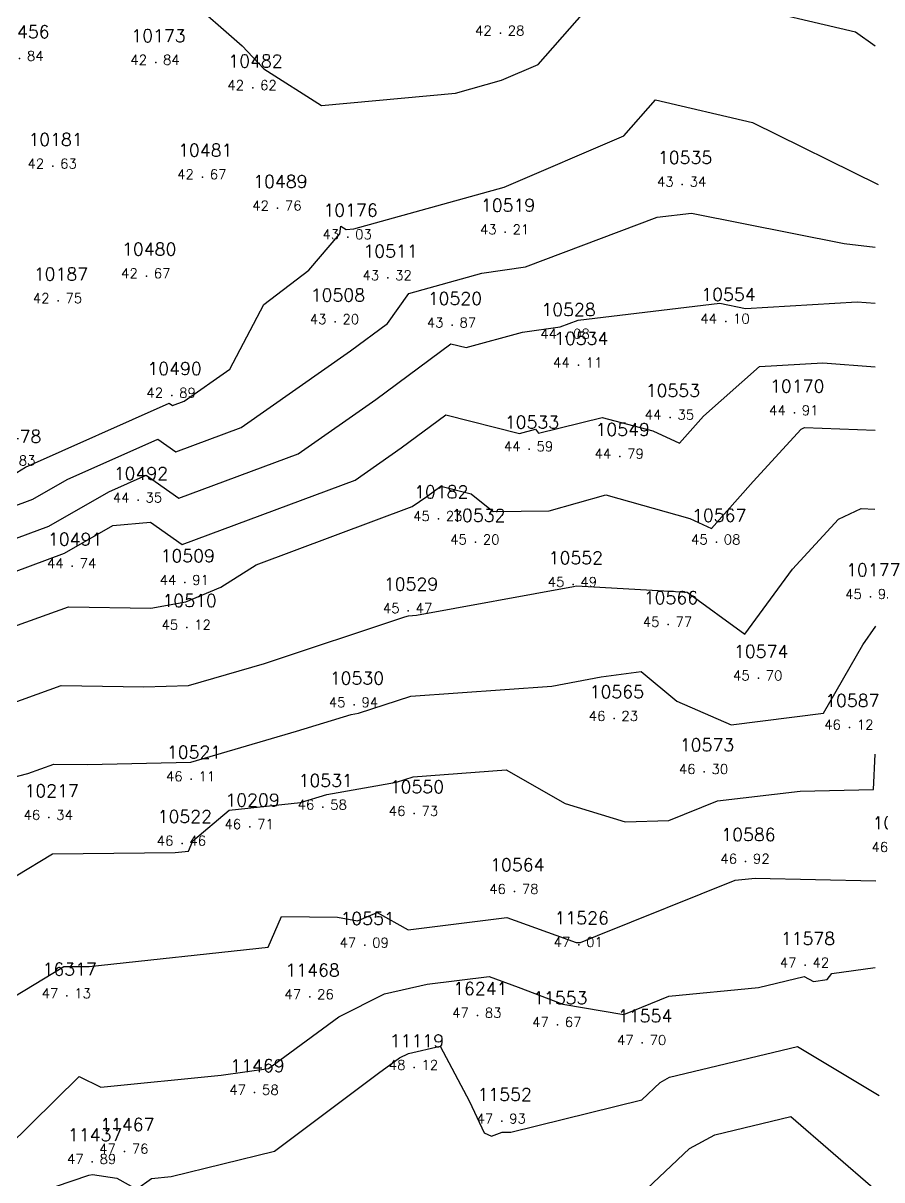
# Model space of a CAD drawing. Header units: millimetres. Extents: x 1412565 to 1412813, y 4931476 to 4931699.
# Drawn here: x 1412609.48 to 1412627.09, y 4931643.51 to 4931667.24 of the extents above; entities that cross this region are included whole.
import ezdxf
from ezdxf.enums import TextEntityAlignment as Align

# ---------------------------------------------------------------- set-up
doc = ezdxf.new("R2010")
doc.units = ezdxf.units.MM
for name, color, linetype in [('CIVIL', 50, 'Continuous'), ('CIVIL-DRAW', 80, 'Continuous'), ('CIVIL-NONAME', 130, 'Continuous'), ('CIVIL-TEXT', 240, 'Continuous'), ('CIVIL-Z', 50, 'Continuous'), ('Tcontours0', 7, 'Continuous'), ('Tcontours1', 7, 'Continuous'), ('Tcontours2', 7, 'Continuous')]:
    doc.layers.add(name, color=color, linetype=linetype)
doc.styles.add('CIVILCADMAIN', font='TXT.SHX')
doc.styles.get("Standard").update_dxf_attribs({"font": 'arial.ttf'})

# ---------------------------------------------------------------- blocks, each defined once
blk = doc.blocks.new('CIVIL-ZZ')
at = {"layer": 'CIVIL-DRAW'}
blk.add_point((0, 0), dxfattribs=at)
at = {"layer": 'CIVIL-NONAME'}
blk.add_attdef('NAME', text='', height=1.8, dxfattribs=at).set_placement((0, 2.1), align=Align.CENTER)
at = {"layer": 'CIVIL-TEXT', "flags": 8}
blk.add_attdef('TEXT', text='', height=2, dxfattribs=at).set_placement((0.2, -3.3), align=Align.CENTER)
at = {"layer": 'CIVIL-Z'}
blk.add_attdef('Z1', text='', height=1.6, dxfattribs=at).set_placement((-0.75, -0.225), align=Align.RIGHT)
blk.add_attdef('Z2', (0.75, -0.225), '', height=1.6, dxfattribs=at)

msp = doc.modelspace()

# ---------------------------------------------------------------- linework, layer by layer
at = {"layer": 'Tcontours0', "elevation": 45}
msp.add_lwpolyline([(1412608.314, 4931654.511), (1412610.412, 4931655.262), (1412612.098, 4931655.238), (1412612.817, 4931655.366), (1412613.536, 4931655.667), (1412614.263, 4931656.128), (1412617.462, 4931657.319), (1412617.76, 4931657.528), (1412618.047, 4931657.741), (1412618.668, 4931657.584), (1412619.121, 4931657.216), (1412620.27, 4931657.234), (1412621.432, 4931657.561), (1412623.154, 4931657.076), (1412623.596, 4931656.871), (1412624.453, 4931657.837), (1412625.438, 4931658.907), (1412625.509, 4931658.941), (1412626.953, 4931658.884)], dxfattribs=at)
at = {"layer": 'Tcontours1'}
for points, elevation in [([(1412609.351, 4931658.022), (1412609.531, 4931658.125), (1412612.478, 4931659.438), (1412612.545, 4931659.391), (1412612.787, 4931659.481), (1412613.719, 4931660.136), (1412614.42, 4931661.465), (1412615.344, 4931662.169), (1412615.98, 4931662.916), (1412615.997, 4931663.074), (1412616.11, 4931663.003), (1412616.265, 4931663.017), (1412619.347, 4931663.871), (1412621.804, 4931664.924), (1412622.452, 4931665.664), (1412624.439, 4931665.197), (1412627.016, 4931663.927)], 43), ([(1412608.494, 4931656.355), (1412610.006, 4931656.917), (1412611.241, 4931657.625), (1412612.005, 4931657.965), (1412612.678, 4931657.49), (1412615.125, 4931658.4), (1412616.715, 4931659.518), (1412618.253, 4931660.661), (1412618.565, 4931660.581), (1412619.722, 4931660.898), (1412620.496, 4931661.007), (1412620.868, 4931661.147), (1412623.773, 4931661.49), (1412624.295, 4931661.386), (1412626.588, 4931661.52), (1412626.953, 4931661.493)], 44), ([(1412608.962, 4931651.686), (1412609.58, 4931651.846), (1412610.112, 4931652.037), (1412610.799, 4931652.027), (1412612.92, 4931652.076), (1412615.091, 4931652.714), (1412616.21, 4931653.053), (1412616.363, 4931653.081), (1412617.43, 4931653.43), (1412620.323, 4931653.639), (1412621.339, 4931653.825), (1412622.155, 4931653.935), (1412622.885, 4931653.33), (1412624.005, 4931652.84), (1412625.896, 4931653.079), (1412626.702, 4931654.483), (1412626.968, 4931654.867)], 46), ([(1412594.959, 4931643.438), (1412596.987, 4931643.822), (1412600.002, 4931644.626), (1412600.949, 4931644.996), (1412601.737, 4931645.986), (1412603.128, 4931646.533), (1412607.239, 4931646.22), (1412607.579, 4931646.147), (1412608.257, 4931646.637), (1412610.319, 4931647.882), (1412610.838, 4931647.887), (1412614.509, 4931648.284), (1412614.779, 4931648.91), (1412615.931, 4931648.896), (1412616.338, 4931648.819), (1412616.742, 4931648.995), (1412617.381, 4931648.639), (1412619.401, 4931648.888), (1412620.823, 4931648.377), (1412620.916, 4931648.38), (1412621.26, 4931648.52), (1412624.083, 4931649.658), (1412624.495, 4931649.699), (1412626.968, 4931649.643)], 47), ([(1412609.483, 4931643.148), (1412610.83, 4931643.607), (1412610.905, 4931643.618), (1412611.403, 4931643.544), (1412611.808, 4931643.317), (1412612.115, 4931643.533), (1412612.52, 4931643.577), (1412614.639, 4931644.093), (1412616.773, 4931645.697), (1412617.201, 4931646.012), (1412617.382, 4931646.102), (1412618.038, 4931646.253), (1412618.637, 4931645.115), (1412618.938, 4931644.471), (1412619.084, 4931644.406), (1412619.307, 4931644.485), (1412619.482, 4931644.483), (1412622.169, 4931645.152), (1412622.544, 4931645.506), (1412622.739, 4931645.612), (1412625.363, 4931646.244), (1412627.041, 4931645.24)], 48)]:
    msp.add_lwpolyline(points, dxfattribs=dict(at, elevation=elevation))
at = {"layer": 'Tcontours2'}
for points, elevation in [([(1412612.833, 4931667.774), (1412613.972, 4931666.772), (1412614.416, 4931666.302), (1412615.604, 4931665.551), (1412618.352, 4931665.804), (1412619.294, 4931666.065), (1412620.044, 4931666.387), (1412621.647, 4931668.213), (1412626.554, 4931667.061), (1412626.953, 4931666.772)], 42.5), ([(1412608.813, 4931657.148), (1412609.678, 4931657.47), (1412610.386, 4931657.875), (1412612.242, 4931658.702), (1412612.612, 4931658.44), (1412613.956, 4931658.94), (1412616.193, 4931660.513), (1412616.955, 4931661.079), (1412617.392, 4931661.693), (1412618.891, 4931662.111), (1412619.783, 4931662.237), (1412622.483, 4931663.255), (1412623.187, 4931663.338), (1412626.321, 4931662.716), (1412626.953, 4931662.639)], 43.5), ([(1412608.176, 4931655.562), (1412610.333, 4931656.365), (1412611.321, 4931656.931), (1412612.097, 4931656.997), (1412612.745, 4931656.539), (1412616.294, 4931657.859), (1412617.238, 4931658.523), (1412618.15, 4931659.201), (1412619.663, 4931658.817), (1412619.992, 4931658.908), (1412620.049, 4931658.823), (1412621.357, 4931659.148), (1412622.399, 4931658.877), (1412622.945, 4931658.624), (1412623.433, 4931659.174), (1412624.586, 4931660.192), (1412625.88, 4931660.267), (1412626.953, 4931660.189)], 44.5), ([(1412608.947, 4931653.178), (1412610.262, 4931653.649), (1412611.959, 4931653.625), (1412612.875, 4931653.646), (1412614.43, 4931654.103), (1412617.309, 4931655.057), (1412617.383, 4931655.081), (1412617.547, 4931655.093), (1412620.771, 4931655.683), (1412620.83, 4931655.691), (1412623.097, 4931655.561), (1412624.283, 4931654.7), (1412625.261, 4931656.037), (1412626.202, 4931657.059), (1412626.671, 4931657.279), (1412626.951, 4931657.269)], 45.5), ([(1412609.336, 4931649.747), (1412610.085, 4931650.199), (1412612.599, 4931650.223), (1412612.871, 4931650.252), (1412612.962, 4931650.464), (1412613.71, 4931651.093), (1412615.17, 4931651.249), (1412615.71, 4931651.413), (1412617.142, 4931651.669), (1412617.478, 4931651.779), (1412619.386, 4931651.917), (1412620.599, 4931651.227), (1412621.829, 4931650.855), (1412622.726, 4931650.88), (1412623.724, 4931651.286), (1412625.418, 4931651.484), (1412626.921, 4931651.518), (1412626.953, 4931652.241)], 46.5), ([(1412609.153, 4931644.169), (1412610.633, 4931645.625), (1412611.073, 4931645.407), (1412613.546, 4931645.652), (1412614.513, 4931645.79), (1412615.957, 4931646.855), (1412616.892, 4931647.321), (1412617.77, 4931647.522), (1412619.039, 4931647.678), (1412619.637, 4931647.464), (1412620.553, 4931647.112), (1412621.803, 4931646.903), (1412622.724, 4931647.274), (1412624.566, 4931647.456), (1412625.498, 4931647.68), (1412625.693, 4931647.578), (1412625.975, 4931647.616), (1412626.064, 4931647.743), (1412626.959, 4931647.865)], 47.5), ([(1412622.15, 4931643.205), (1412623.151, 4931644.149), (1412623.67, 4931644.432), (1412625.228, 4931644.807), (1412626.96, 4931643.306)], 48.5)]:
    msp.add_lwpolyline(points, dxfattribs=dict(at, elevation=elevation))

# ---------------------------------------------------------------- block references
at = {"layer": 'CIVIL'}
ref = msp.add_blockref('CIVIL-ZZ', (1412619.27, 4931667.03, 42.28), dxfattribs=dict(at, xscale=0.2, yscale=0.2))
ref.add_attrib('Z2', '28', (1412619.42, 4931666.985), dxfattribs={"layer": 'CIVIL-Z', "height": 0.2, "style": 'CIVILCADMAIN'})
ref.add_attrib('Z1', '42', (1412618.75, 4931666.985), dxfattribs={"layer": 'CIVIL-Z', "height": 0.2, "style": 'CIVILCADMAIN'})
ref.add_attrib('NAME', '10507', (1412618.77, 4931667.45), dxfattribs={"layer": 'CIVIL-NONAME', "height": 0.26, "style": 'CIVILCADMAIN'})
ref = msp.add_blockref('CIVIL-ZZ', (1412609.41, 4931666.51, 42.84), dxfattribs=dict(at, xscale=0.2, yscale=0.2))
ref.add_attrib('Z2', '84', (1412609.56, 4931666.465), dxfattribs={"layer": 'CIVIL-Z', "height": 0.2, "style": 'CIVILCADMAIN'})
ref.add_attrib('Z1', '42', (1412608.89, 4931666.465), dxfattribs={"layer": 'CIVIL-Z', "height": 0.2, "style": 'CIVILCADMAIN'})
ref.add_attrib('NAME', '10456', (1412608.91, 4931666.93), dxfattribs={"layer": 'CIVIL-NONAME', "height": 0.26, "style": 'CIVILCADMAIN'})
ref = msp.add_blockref('CIVIL-ZZ', (1412612.2, 4931666.43, 42.84), dxfattribs=dict(at, xscale=0.2, yscale=0.2))
ref.add_attrib('Z2', '84', (1412612.35, 4931666.385), dxfattribs={"layer": 'CIVIL-Z', "height": 0.2, "style": 'CIVILCADMAIN'})
ref.add_attrib('Z1', '42', (1412611.68, 4931666.385), dxfattribs={"layer": 'CIVIL-Z', "height": 0.2, "style": 'CIVILCADMAIN'})
ref.add_attrib('NAME', '10173', (1412611.7, 4931666.85), dxfattribs={"layer": 'CIVIL-NONAME', "height": 0.26, "style": 'CIVILCADMAIN'})
ref = msp.add_blockref('CIVIL-ZZ', (1412614.19, 4931665.91, 42.62), dxfattribs=dict(at, xscale=0.2, yscale=0.2))
ref.add_attrib('Z2', '62', (1412614.34, 4931665.865), dxfattribs={"layer": 'CIVIL-Z', "height": 0.2, "style": 'CIVILCADMAIN'})
ref.add_attrib('Z1', '42', (1412613.67, 4931665.865), dxfattribs={"layer": 'CIVIL-Z', "height": 0.2, "style": 'CIVILCADMAIN'})
ref.add_attrib('NAME', '10482', (1412613.69, 4931666.33), dxfattribs={"layer": 'CIVIL-NONAME', "height": 0.26, "style": 'CIVILCADMAIN'})
ref = msp.add_blockref('CIVIL-ZZ', (1412610.09, 4931664.3, 42.63), dxfattribs=dict(at, xscale=0.2, yscale=0.2))
ref.add_attrib('Z2', '63', (1412610.24, 4931664.255), dxfattribs={"layer": 'CIVIL-Z', "height": 0.2, "style": 'CIVILCADMAIN'})
ref.add_attrib('Z1', '42', (1412609.57, 4931664.255), dxfattribs={"layer": 'CIVIL-Z', "height": 0.2, "style": 'CIVILCADMAIN'})
ref.add_attrib('NAME', '10181', (1412609.59, 4931664.72), dxfattribs={"layer": 'CIVIL-NONAME', "height": 0.26, "style": 'CIVILCADMAIN'})
ref = msp.add_blockref('CIVIL-ZZ', (1412613.16, 4931664.08, 42.67), dxfattribs=dict(at, xscale=0.2, yscale=0.2))
ref.add_attrib('Z2', '67', (1412613.31, 4931664.035), dxfattribs={"layer": 'CIVIL-Z', "height": 0.2, "style": 'CIVILCADMAIN'})
ref.add_attrib('Z1', '42', (1412612.64, 4931664.035), dxfattribs={"layer": 'CIVIL-Z', "height": 0.2, "style": 'CIVILCADMAIN'})
ref.add_attrib('NAME', '10481', (1412612.66, 4931664.5), dxfattribs={"layer": 'CIVIL-NONAME', "height": 0.26, "style": 'CIVILCADMAIN'})
ref = msp.add_blockref('CIVIL-ZZ', (1412623, 4931663.93, 43.34), dxfattribs=dict(at, xscale=0.2, yscale=0.2))
ref.add_attrib('Z2', '34', (1412623.15, 4931663.885), dxfattribs={"layer": 'CIVIL-Z', "height": 0.2, "style": 'CIVILCADMAIN'})
ref.add_attrib('Z1', '43', (1412622.48, 4931663.885), dxfattribs={"layer": 'CIVIL-Z', "height": 0.2, "style": 'CIVILCADMAIN'})
ref.add_attrib('NAME', '10535', (1412622.5, 4931664.35), dxfattribs={"layer": 'CIVIL-NONAME', "height": 0.26, "style": 'CIVILCADMAIN'})
ref = msp.add_blockref('CIVIL-ZZ', (1412614.7, 4931663.44, 42.76), dxfattribs=dict(at, xscale=0.2, yscale=0.2))
ref.add_attrib('Z2', '76', (1412614.85, 4931663.395), dxfattribs={"layer": 'CIVIL-Z', "height": 0.2, "style": 'CIVILCADMAIN'})
ref.add_attrib('Z1', '42', (1412614.18, 4931663.395), dxfattribs={"layer": 'CIVIL-Z', "height": 0.2, "style": 'CIVILCADMAIN'})
ref.add_attrib('NAME', '10489', (1412614.2, 4931663.86), dxfattribs={"layer": 'CIVIL-NONAME', "height": 0.26, "style": 'CIVILCADMAIN'})
ref = msp.add_blockref('CIVIL-ZZ', (1412616.14, 4931662.85, 43.03), dxfattribs=dict(at, xscale=0.2, yscale=0.2))
ref.add_attrib('Z2', '03', (1412616.29, 4931662.805), dxfattribs={"layer": 'CIVIL-Z', "height": 0.2, "style": 'CIVILCADMAIN'})
ref.add_attrib('Z1', '43', (1412615.62, 4931662.805), dxfattribs={"layer": 'CIVIL-Z', "height": 0.2, "style": 'CIVILCADMAIN'})
ref.add_attrib('NAME', '10176', (1412615.64, 4931663.27), dxfattribs={"layer": 'CIVIL-NONAME', "height": 0.26, "style": 'CIVILCADMAIN'})
ref = msp.add_blockref('CIVIL-ZZ', (1412619.37, 4931662.95, 43.21), dxfattribs=dict(at, xscale=0.2, yscale=0.2))
ref.add_attrib('Z2', '21', (1412619.52, 4931662.905), dxfattribs={"layer": 'CIVIL-Z', "height": 0.2, "style": 'CIVILCADMAIN'})
ref.add_attrib('Z1', '43', (1412618.85, 4931662.905), dxfattribs={"layer": 'CIVIL-Z', "height": 0.2, "style": 'CIVILCADMAIN'})
ref.add_attrib('NAME', '10519', (1412618.87, 4931663.37), dxfattribs={"layer": 'CIVIL-NONAME', "height": 0.26, "style": 'CIVILCADMAIN'})
ref = msp.add_blockref('CIVIL-ZZ', (1412612.01, 4931662.05, 42.67), dxfattribs=dict(at, xscale=0.2, yscale=0.2))
ref.add_attrib('Z2', '67', (1412612.16, 4931662.005), dxfattribs={"layer": 'CIVIL-Z', "height": 0.2, "style": 'CIVILCADMAIN'})
ref.add_attrib('Z1', '42', (1412611.49, 4931662.005), dxfattribs={"layer": 'CIVIL-Z', "height": 0.2, "style": 'CIVILCADMAIN'})
ref.add_attrib('NAME', '10480', (1412611.51, 4931662.47), dxfattribs={"layer": 'CIVIL-NONAME', "height": 0.26, "style": 'CIVILCADMAIN'})
ref = msp.add_blockref('CIVIL-ZZ', (1412616.96, 4931662.01, 43.32), dxfattribs=dict(at, xscale=0.2, yscale=0.2))
ref.add_attrib('Z2', '32', (1412617.11, 4931661.965), dxfattribs={"layer": 'CIVIL-Z', "height": 0.2, "style": 'CIVILCADMAIN'})
ref.add_attrib('Z1', '43', (1412616.44, 4931661.965), dxfattribs={"layer": 'CIVIL-Z', "height": 0.2, "style": 'CIVILCADMAIN'})
ref.add_attrib('NAME', '10511', (1412616.46, 4931662.43), dxfattribs={"layer": 'CIVIL-NONAME', "height": 0.26, "style": 'CIVILCADMAIN'})
ref = msp.add_blockref('CIVIL-ZZ', (1412610.2, 4931661.54, 42.75), dxfattribs=dict(at, xscale=0.2, yscale=0.2))
ref.add_attrib('Z2', '75', (1412610.35, 4931661.495), dxfattribs={"layer": 'CIVIL-Z', "height": 0.2, "style": 'CIVILCADMAIN'})
ref.add_attrib('Z1', '42', (1412609.68, 4931661.495), dxfattribs={"layer": 'CIVIL-Z', "height": 0.2, "style": 'CIVILCADMAIN'})
ref.add_attrib('NAME', '10187', (1412609.7, 4931661.96), dxfattribs={"layer": 'CIVIL-NONAME', "height": 0.26, "style": 'CIVILCADMAIN'})
ref = msp.add_blockref('CIVIL-ZZ', (1412615.88, 4931661.11, 43.2), dxfattribs=dict(at, xscale=0.2, yscale=0.2))
ref.add_attrib('Z2', '20', (1412616.03, 4931661.065), dxfattribs={"layer": 'CIVIL-Z', "height": 0.2, "style": 'CIVILCADMAIN'})
ref.add_attrib('Z1', '43', (1412615.36, 4931661.065), dxfattribs={"layer": 'CIVIL-Z', "height": 0.2, "style": 'CIVILCADMAIN'})
ref.add_attrib('NAME', '10508', (1412615.38, 4931661.53), dxfattribs={"layer": 'CIVIL-NONAME', "height": 0.26, "style": 'CIVILCADMAIN'})
ref = msp.add_blockref('CIVIL-ZZ', (1412618.28, 4931661.04, 43.87), dxfattribs=dict(at, xscale=0.2, yscale=0.2))
ref.add_attrib('Z2', '87', (1412618.43, 4931660.995), dxfattribs={"layer": 'CIVIL-Z', "height": 0.2, "style": 'CIVILCADMAIN'})
ref.add_attrib('Z1', '43', (1412617.76, 4931660.995), dxfattribs={"layer": 'CIVIL-Z', "height": 0.2, "style": 'CIVILCADMAIN'})
ref.add_attrib('NAME', '10520', (1412617.78, 4931661.46), dxfattribs={"layer": 'CIVIL-NONAME', "height": 0.26, "style": 'CIVILCADMAIN'})
ref = msp.add_blockref('CIVIL-ZZ', (1412623.89, 4931661.12, 44.1), dxfattribs=dict(at, xscale=0.2, yscale=0.2))
ref.add_attrib('Z2', '10', (1412624.04, 4931661.075), dxfattribs={"layer": 'CIVIL-Z', "height": 0.2, "style": 'CIVILCADMAIN'})
ref.add_attrib('Z1', '44', (1412623.37, 4931661.075), dxfattribs={"layer": 'CIVIL-Z', "height": 0.2, "style": 'CIVILCADMAIN'})
ref.add_attrib('NAME', '10554', (1412623.39, 4931661.54), dxfattribs={"layer": 'CIVIL-NONAME', "height": 0.26, "style": 'CIVILCADMAIN'})
ref = msp.add_blockref('CIVIL-ZZ', (1412620.61, 4931660.81, 44.08), dxfattribs=dict(at, xscale=0.2, yscale=0.2))
ref.add_attrib('Z2', '08', (1412620.76, 4931660.765), dxfattribs={"layer": 'CIVIL-Z', "height": 0.2, "style": 'CIVILCADMAIN'})
ref.add_attrib('Z1', '44', (1412620.09, 4931660.765), dxfattribs={"layer": 'CIVIL-Z', "height": 0.2, "style": 'CIVILCADMAIN'})
ref.add_attrib('NAME', '10528', (1412620.11, 4931661.23), dxfattribs={"layer": 'CIVIL-NONAME', "height": 0.26, "style": 'CIVILCADMAIN'})
ref = msp.add_blockref('CIVIL-ZZ', (1412620.87, 4931660.22, 44.11), dxfattribs=dict(at, xscale=0.2, yscale=0.2))
ref.add_attrib('Z2', '11', (1412621.02, 4931660.175), dxfattribs={"layer": 'CIVIL-Z', "height": 0.2, "style": 'CIVILCADMAIN'})
ref.add_attrib('Z1', '44', (1412620.35, 4931660.175), dxfattribs={"layer": 'CIVIL-Z', "height": 0.2, "style": 'CIVILCADMAIN'})
ref.add_attrib('NAME', '10534', (1412620.37, 4931660.64), dxfattribs={"layer": 'CIVIL-NONAME', "height": 0.26, "style": 'CIVILCADMAIN'})
ref = msp.add_blockref('CIVIL-ZZ', (1412612.53, 4931659.6, 42.89), dxfattribs=dict(at, xscale=0.2, yscale=0.2))
ref.add_attrib('Z2', '89', (1412612.68, 4931659.555), dxfattribs={"layer": 'CIVIL-Z', "height": 0.2, "style": 'CIVILCADMAIN'})
ref.add_attrib('Z1', '42', (1412612.01, 4931659.555), dxfattribs={"layer": 'CIVIL-Z', "height": 0.2, "style": 'CIVILCADMAIN'})
ref.add_attrib('NAME', '10490', (1412612.03, 4931660.02), dxfattribs={"layer": 'CIVIL-NONAME', "height": 0.26, "style": 'CIVILCADMAIN'})
ref = msp.add_blockref('CIVIL-ZZ', (1412622.75, 4931659.15, 44.35), dxfattribs=dict(at, xscale=0.2, yscale=0.2))
ref.add_attrib('Z2', '35', (1412622.9, 4931659.105), dxfattribs={"layer": 'CIVIL-Z', "height": 0.2, "style": 'CIVILCADMAIN'})
ref.add_attrib('Z1', '44', (1412622.23, 4931659.105), dxfattribs={"layer": 'CIVIL-Z', "height": 0.2, "style": 'CIVILCADMAIN'})
ref.add_attrib('NAME', '10553', (1412622.25, 4931659.57), dxfattribs={"layer": 'CIVIL-NONAME', "height": 0.26, "style": 'CIVILCADMAIN'})
ref = msp.add_blockref('CIVIL-ZZ', (1412625.3, 4931659.24, 44.91), dxfattribs=dict(at, xscale=0.2, yscale=0.2))
ref.add_attrib('Z2', '91', (1412625.45, 4931659.195), dxfattribs={"layer": 'CIVIL-Z', "height": 0.2, "style": 'CIVILCADMAIN'})
ref.add_attrib('Z1', '44', (1412624.78, 4931659.195), dxfattribs={"layer": 'CIVIL-Z', "height": 0.2, "style": 'CIVILCADMAIN'})
ref.add_attrib('NAME', '10170', (1412624.8, 4931659.66), dxfattribs={"layer": 'CIVIL-NONAME', "height": 0.26, "style": 'CIVILCADMAIN'})
ref = msp.add_blockref('CIVIL-ZZ', (1412619.86, 4931658.5, 44.59), dxfattribs=dict(at, xscale=0.2, yscale=0.2))
ref.add_attrib('Z2', '59', (1412620.01, 4931658.455), dxfattribs={"layer": 'CIVIL-Z', "height": 0.2, "style": 'CIVILCADMAIN'})
ref.add_attrib('Z1', '44', (1412619.34, 4931658.455), dxfattribs={"layer": 'CIVIL-Z', "height": 0.2, "style": 'CIVILCADMAIN'})
ref.add_attrib('NAME', '10533', (1412619.36, 4931658.92), dxfattribs={"layer": 'CIVIL-NONAME', "height": 0.26, "style": 'CIVILCADMAIN'})
ref = msp.add_blockref('CIVIL-ZZ', (1412621.72, 4931658.35, 44.79), dxfattribs=dict(at, xscale=0.2, yscale=0.2))
ref.add_attrib('Z2', '79', (1412621.87, 4931658.305), dxfattribs={"layer": 'CIVIL-Z', "height": 0.2, "style": 'CIVILCADMAIN'})
ref.add_attrib('Z1', '44', (1412621.2, 4931658.305), dxfattribs={"layer": 'CIVIL-Z', "height": 0.2, "style": 'CIVILCADMAIN'})
ref.add_attrib('NAME', '10549', (1412621.22, 4931658.77), dxfattribs={"layer": 'CIVIL-NONAME', "height": 0.26, "style": 'CIVILCADMAIN'})
ref = msp.add_blockref('CIVIL-ZZ', (1412609.24, 4931658.21, 42.83), dxfattribs=dict(at, xscale=0.2, yscale=0.2))
ref.add_attrib('Z2', '83', (1412609.39, 4931658.165), dxfattribs={"layer": 'CIVIL-Z', "height": 0.2, "style": 'CIVILCADMAIN'})
ref.add_attrib('Z1', '42', (1412608.72, 4931658.165), dxfattribs={"layer": 'CIVIL-Z', "height": 0.2, "style": 'CIVILCADMAIN'})
ref.add_attrib('NAME', '10478', (1412608.74, 4931658.63), dxfattribs={"layer": 'CIVIL-NONAME', "height": 0.26, "style": 'CIVILCADMAIN'})
ref = msp.add_blockref('CIVIL-ZZ', (1412611.84, 4931657.45, 44.35), dxfattribs=dict(at, xscale=0.2, yscale=0.2))
ref.add_attrib('Z2', '35', (1412611.99, 4931657.405), dxfattribs={"layer": 'CIVIL-Z', "height": 0.2, "style": 'CIVILCADMAIN'})
ref.add_attrib('Z1', '44', (1412611.32, 4931657.405), dxfattribs={"layer": 'CIVIL-Z', "height": 0.2, "style": 'CIVILCADMAIN'})
ref.add_attrib('NAME', '10492', (1412611.34, 4931657.87), dxfattribs={"layer": 'CIVIL-NONAME', "height": 0.26, "style": 'CIVILCADMAIN'})
ref = msp.add_blockref('CIVIL-ZZ', (1412618, 4931657.07, 45.23), dxfattribs=dict(at, xscale=0.2, yscale=0.2))
ref.add_attrib('Z2', '23', (1412618.15, 4931657.025), dxfattribs={"layer": 'CIVIL-Z', "height": 0.2, "style": 'CIVILCADMAIN'})
ref.add_attrib('Z1', '45', (1412617.48, 4931657.025), dxfattribs={"layer": 'CIVIL-Z', "height": 0.2, "style": 'CIVILCADMAIN'})
ref.add_attrib('NAME', '10182', (1412617.5, 4931657.49), dxfattribs={"layer": 'CIVIL-NONAME', "height": 0.26, "style": 'CIVILCADMAIN'})
ref = msp.add_blockref('CIVIL-ZZ', (1412618.76, 4931656.59, 45.2), dxfattribs=dict(at, xscale=0.2, yscale=0.2))
ref.add_attrib('Z2', '20', (1412618.91, 4931656.545), dxfattribs={"layer": 'CIVIL-Z', "height": 0.2, "style": 'CIVILCADMAIN'})
ref.add_attrib('Z1', '45', (1412618.24, 4931656.545), dxfattribs={"layer": 'CIVIL-Z', "height": 0.2, "style": 'CIVILCADMAIN'})
ref.add_attrib('NAME', '10532', (1412618.26, 4931657.01), dxfattribs={"layer": 'CIVIL-NONAME', "height": 0.26, "style": 'CIVILCADMAIN'})
ref = msp.add_blockref('CIVIL-ZZ', (1412623.7, 4931656.59, 45.08), dxfattribs=dict(at, xscale=0.2, yscale=0.2))
ref.add_attrib('Z2', '08', (1412623.85, 4931656.545), dxfattribs={"layer": 'CIVIL-Z', "height": 0.2, "style": 'CIVILCADMAIN'})
ref.add_attrib('Z1', '45', (1412623.18, 4931656.545), dxfattribs={"layer": 'CIVIL-Z', "height": 0.2, "style": 'CIVILCADMAIN'})
ref.add_attrib('NAME', '10567', (1412623.2, 4931657.01), dxfattribs={"layer": 'CIVIL-NONAME', "height": 0.26, "style": 'CIVILCADMAIN'})
ref = msp.add_blockref('CIVIL-ZZ', (1412610.49, 4931656.1, 44.74), dxfattribs=dict(at, xscale=0.2, yscale=0.2))
ref.add_attrib('Z2', '74', (1412610.64, 4931656.055), dxfattribs={"layer": 'CIVIL-Z', "height": 0.2, "style": 'CIVILCADMAIN'})
ref.add_attrib('Z1', '44', (1412609.97, 4931656.055), dxfattribs={"layer": 'CIVIL-Z', "height": 0.2, "style": 'CIVILCADMAIN'})
ref.add_attrib('NAME', '10491', (1412609.99, 4931656.52), dxfattribs={"layer": 'CIVIL-NONAME', "height": 0.26, "style": 'CIVILCADMAIN'})
ref = msp.add_blockref('CIVIL-ZZ', (1412612.8, 4931655.76, 44.91), dxfattribs=dict(at, xscale=0.2, yscale=0.2))
ref.add_attrib('Z2', '91', (1412612.95, 4931655.715), dxfattribs={"layer": 'CIVIL-Z', "height": 0.2, "style": 'CIVILCADMAIN'})
ref.add_attrib('Z1', '44', (1412612.28, 4931655.715), dxfattribs={"layer": 'CIVIL-Z', "height": 0.2, "style": 'CIVILCADMAIN'})
ref.add_attrib('NAME', '10509', (1412612.3, 4931656.18), dxfattribs={"layer": 'CIVIL-NONAME', "height": 0.26, "style": 'CIVILCADMAIN'})
ref = msp.add_blockref('CIVIL-ZZ', (1412620.76, 4931655.72, 45.49), dxfattribs=dict(at, xscale=0.2, yscale=0.2))
ref.add_attrib('Z2', '49', (1412620.91, 4931655.675), dxfattribs={"layer": 'CIVIL-Z', "height": 0.2, "style": 'CIVILCADMAIN'})
ref.add_attrib('Z1', '45', (1412620.24, 4931655.675), dxfattribs={"layer": 'CIVIL-Z', "height": 0.2, "style": 'CIVILCADMAIN'})
ref.add_attrib('NAME', '10552', (1412620.26, 4931656.14), dxfattribs={"layer": 'CIVIL-NONAME', "height": 0.26, "style": 'CIVILCADMAIN'})
ref = msp.add_blockref('CIVIL-ZZ', (1412626.86, 4931655.47, 45.93), dxfattribs=dict(at, xscale=0.2, yscale=0.2))
ref.add_attrib('Z2', '93', (1412627.01, 4931655.425), dxfattribs={"layer": 'CIVIL-Z', "height": 0.2, "style": 'CIVILCADMAIN'})
ref.add_attrib('Z1', '45', (1412626.34, 4931655.425), dxfattribs={"layer": 'CIVIL-Z', "height": 0.2, "style": 'CIVILCADMAIN'})
ref.add_attrib('NAME', '10177', (1412626.36, 4931655.89), dxfattribs={"layer": 'CIVIL-NONAME', "height": 0.26, "style": 'CIVILCADMAIN'})
ref = msp.add_blockref('CIVIL-ZZ', (1412617.38, 4931655.18, 45.47), dxfattribs=dict(at, xscale=0.2, yscale=0.2))
ref.add_attrib('Z2', '47', (1412617.53, 4931655.135), dxfattribs={"layer": 'CIVIL-Z', "height": 0.2, "style": 'CIVILCADMAIN'})
ref.add_attrib('Z1', '45', (1412616.86, 4931655.135), dxfattribs={"layer": 'CIVIL-Z', "height": 0.2, "style": 'CIVILCADMAIN'})
ref.add_attrib('NAME', '10529', (1412616.88, 4931655.6), dxfattribs={"layer": 'CIVIL-NONAME', "height": 0.26, "style": 'CIVILCADMAIN'})
ref = msp.add_blockref('CIVIL-ZZ', (1412612.84, 4931654.84, 45.12), dxfattribs=dict(at, xscale=0.2, yscale=0.2))
ref.add_attrib('Z2', '12', (1412612.99, 4931654.795), dxfattribs={"layer": 'CIVIL-Z', "height": 0.2, "style": 'CIVILCADMAIN'})
ref.add_attrib('Z1', '45', (1412612.32, 4931654.795), dxfattribs={"layer": 'CIVIL-Z', "height": 0.2, "style": 'CIVILCADMAIN'})
ref.add_attrib('NAME', '10510', (1412612.34, 4931655.26), dxfattribs={"layer": 'CIVIL-NONAME', "height": 0.26, "style": 'CIVILCADMAIN'})
ref = msp.add_blockref('CIVIL-ZZ', (1412622.71, 4931654.9, 45.77), dxfattribs=dict(at, xscale=0.2, yscale=0.2))
ref.add_attrib('Z2', '77', (1412622.86, 4931654.855), dxfattribs={"layer": 'CIVIL-Z', "height": 0.2, "style": 'CIVILCADMAIN'})
ref.add_attrib('Z1', '45', (1412622.19, 4931654.855), dxfattribs={"layer": 'CIVIL-Z', "height": 0.2, "style": 'CIVILCADMAIN'})
ref.add_attrib('NAME', '10566', (1412622.21, 4931655.32), dxfattribs={"layer": 'CIVIL-NONAME', "height": 0.26, "style": 'CIVILCADMAIN'})
ref = msp.add_blockref('CIVIL-ZZ', (1412624.56, 4931653.8, 45.7), dxfattribs=dict(at, xscale=0.2, yscale=0.2))
ref.add_attrib('Z2', '70', (1412624.71, 4931653.755), dxfattribs={"layer": 'CIVIL-Z', "height": 0.2, "style": 'CIVILCADMAIN'})
ref.add_attrib('Z1', '45', (1412624.04, 4931653.755), dxfattribs={"layer": 'CIVIL-Z', "height": 0.2, "style": 'CIVILCADMAIN'})
ref.add_attrib('NAME', '10574', (1412624.06, 4931654.22), dxfattribs={"layer": 'CIVIL-NONAME', "height": 0.26, "style": 'CIVILCADMAIN'})
ref = msp.add_blockref('CIVIL-ZZ', (1412616.27, 4931653.25, 45.94), dxfattribs=dict(at, xscale=0.2, yscale=0.2))
ref.add_attrib('Z2', '94', (1412616.42, 4931653.205), dxfattribs={"layer": 'CIVIL-Z', "height": 0.2, "style": 'CIVILCADMAIN'})
ref.add_attrib('Z1', '45', (1412615.75, 4931653.205), dxfattribs={"layer": 'CIVIL-Z', "height": 0.2, "style": 'CIVILCADMAIN'})
ref.add_attrib('NAME', '10530', (1412615.77, 4931653.67), dxfattribs={"layer": 'CIVIL-NONAME', "height": 0.26, "style": 'CIVILCADMAIN'})
ref = msp.add_blockref('CIVIL-ZZ', (1412621.6, 4931652.97, 46.23), dxfattribs=dict(at, xscale=0.2, yscale=0.2))
ref.add_attrib('Z2', '23', (1412621.75, 4931652.925), dxfattribs={"layer": 'CIVIL-Z', "height": 0.2, "style": 'CIVILCADMAIN'})
ref.add_attrib('Z1', '46', (1412621.08, 4931652.925), dxfattribs={"layer": 'CIVIL-Z', "height": 0.2, "style": 'CIVILCADMAIN'})
ref.add_attrib('NAME', '10565', (1412621.1, 4931653.39), dxfattribs={"layer": 'CIVIL-NONAME', "height": 0.26, "style": 'CIVILCADMAIN'})
ref = msp.add_blockref('CIVIL-ZZ', (1412626.43, 4931652.79, 46.12), dxfattribs=dict(at, xscale=0.2, yscale=0.2))
ref.add_attrib('Z2', '12', (1412626.58, 4931652.745), dxfattribs={"layer": 'CIVIL-Z', "height": 0.2, "style": 'CIVILCADMAIN'})
ref.add_attrib('Z1', '46', (1412625.91, 4931652.745), dxfattribs={"layer": 'CIVIL-Z', "height": 0.2, "style": 'CIVILCADMAIN'})
ref.add_attrib('NAME', '10587', (1412625.93, 4931653.21), dxfattribs={"layer": 'CIVIL-NONAME', "height": 0.26, "style": 'CIVILCADMAIN'})
ref = msp.add_blockref('CIVIL-ZZ', (1412612.93, 4931651.73, 46.11), dxfattribs=dict(at, xscale=0.2, yscale=0.2))
ref.add_attrib('Z2', '11', (1412613.08, 4931651.685), dxfattribs={"layer": 'CIVIL-Z', "height": 0.2, "style": 'CIVILCADMAIN'})
ref.add_attrib('Z1', '46', (1412612.41, 4931651.685), dxfattribs={"layer": 'CIVIL-Z', "height": 0.2, "style": 'CIVILCADMAIN'})
ref.add_attrib('NAME', '10521', (1412612.43, 4931652.15), dxfattribs={"layer": 'CIVIL-NONAME', "height": 0.26, "style": 'CIVILCADMAIN'})
ref = msp.add_blockref('CIVIL-ZZ', (1412623.45, 4931651.88, 46.3), dxfattribs=dict(at, xscale=0.2, yscale=0.2))
ref.add_attrib('Z2', '30', (1412623.6, 4931651.835), dxfattribs={"layer": 'CIVIL-Z', "height": 0.2, "style": 'CIVILCADMAIN'})
ref.add_attrib('Z1', '46', (1412622.93, 4931651.835), dxfattribs={"layer": 'CIVIL-Z', "height": 0.2, "style": 'CIVILCADMAIN'})
ref.add_attrib('NAME', '10573', (1412622.95, 4931652.3), dxfattribs={"layer": 'CIVIL-NONAME', "height": 0.26, "style": 'CIVILCADMAIN'})
ref = msp.add_blockref('CIVIL-ZZ', (1412615.63, 4931651.15, 46.58), dxfattribs=dict(at, xscale=0.2, yscale=0.2))
ref.add_attrib('Z2', '58', (1412615.78, 4931651.105), dxfattribs={"layer": 'CIVIL-Z', "height": 0.2, "style": 'CIVILCADMAIN'})
ref.add_attrib('Z1', '46', (1412615.11, 4931651.105), dxfattribs={"layer": 'CIVIL-Z', "height": 0.2, "style": 'CIVILCADMAIN'})
ref.add_attrib('NAME', '10531', (1412615.13, 4931651.57), dxfattribs={"layer": 'CIVIL-NONAME', "height": 0.26, "style": 'CIVILCADMAIN'})
ref = msp.add_blockref('CIVIL-ZZ', (1412617.5, 4931651.02, 46.73), dxfattribs=dict(at, xscale=0.2, yscale=0.2))
ref.add_attrib('Z2', '73', (1412617.65, 4931650.975), dxfattribs={"layer": 'CIVIL-Z', "height": 0.2, "style": 'CIVILCADMAIN'})
ref.add_attrib('Z1', '46', (1412616.98, 4931650.975), dxfattribs={"layer": 'CIVIL-Z', "height": 0.2, "style": 'CIVILCADMAIN'})
ref.add_attrib('NAME', '10550', (1412617, 4931651.44), dxfattribs={"layer": 'CIVIL-NONAME', "height": 0.26, "style": 'CIVILCADMAIN'})
ref = msp.add_blockref('CIVIL-ZZ', (1412610.01, 4931650.94, 46.34), dxfattribs=dict(at, xscale=0.2, yscale=0.2))
ref.add_attrib('Z2', '34', (1412610.16, 4931650.895), dxfattribs={"layer": 'CIVIL-Z', "height": 0.2, "style": 'CIVILCADMAIN'})
ref.add_attrib('Z1', '46', (1412609.49, 4931650.895), dxfattribs={"layer": 'CIVIL-Z', "height": 0.2, "style": 'CIVILCADMAIN'})
ref.add_attrib('NAME', '10217', (1412609.51, 4931651.36), dxfattribs={"layer": 'CIVIL-NONAME', "height": 0.26, "style": 'CIVILCADMAIN'})
ref = msp.add_blockref('CIVIL-ZZ', (1412614.13, 4931650.75, 46.71), dxfattribs=dict(at, xscale=0.2, yscale=0.2))
ref.add_attrib('Z2', '71', (1412614.28, 4931650.705), dxfattribs={"layer": 'CIVIL-Z', "height": 0.2, "style": 'CIVILCADMAIN'})
ref.add_attrib('Z1', '46', (1412613.61, 4931650.705), dxfattribs={"layer": 'CIVIL-Z', "height": 0.2, "style": 'CIVILCADMAIN'})
ref.add_attrib('NAME', '10209', (1412613.63, 4931651.17), dxfattribs={"layer": 'CIVIL-NONAME', "height": 0.26, "style": 'CIVILCADMAIN'})
ref = msp.add_blockref('CIVIL-ZZ', (1412612.74, 4931650.41, 46.46), dxfattribs=dict(at, xscale=0.2, yscale=0.2))
ref.add_attrib('Z2', '46', (1412612.89, 4931650.365), dxfattribs={"layer": 'CIVIL-Z', "height": 0.2, "style": 'CIVILCADMAIN'})
ref.add_attrib('Z1', '46', (1412612.22, 4931650.365), dxfattribs={"layer": 'CIVIL-Z', "height": 0.2, "style": 'CIVILCADMAIN'})
ref.add_attrib('NAME', '10522', (1412612.24, 4931650.83), dxfattribs={"layer": 'CIVIL-NONAME', "height": 0.26, "style": 'CIVILCADMAIN'})
ref = msp.add_blockref('CIVIL-ZZ', (1412627.4, 4931650.28, 46.87), dxfattribs=dict(at, xscale=0.2, yscale=0.2))
ref.add_attrib('Z2', '87', (1412627.55, 4931650.235), dxfattribs={"layer": 'CIVIL-Z', "height": 0.2, "style": 'CIVILCADMAIN'})
ref.add_attrib('Z1', '46', (1412626.88, 4931650.235), dxfattribs={"layer": 'CIVIL-Z', "height": 0.2, "style": 'CIVILCADMAIN'})
ref.add_attrib('NAME', '10602', (1412626.9, 4931650.7), dxfattribs={"layer": 'CIVIL-NONAME', "height": 0.26, "style": 'CIVILCADMAIN'})
ref = msp.add_blockref('CIVIL-ZZ', (1412624.3, 4931650.04, 46.92), dxfattribs=dict(at, xscale=0.2, yscale=0.2))
ref.add_attrib('Z2', '92', (1412624.45, 4931649.995), dxfattribs={"layer": 'CIVIL-Z', "height": 0.2, "style": 'CIVILCADMAIN'})
ref.add_attrib('Z1', '46', (1412623.78, 4931649.995), dxfattribs={"layer": 'CIVIL-Z', "height": 0.2, "style": 'CIVILCADMAIN'})
ref.add_attrib('NAME', '10586', (1412623.8, 4931650.46), dxfattribs={"layer": 'CIVIL-NONAME', "height": 0.26, "style": 'CIVILCADMAIN'})
ref = msp.add_blockref('CIVIL-ZZ', (1412619.56, 4931649.42, 46.78), dxfattribs=dict(at, xscale=0.2, yscale=0.2))
ref.add_attrib('Z2', '78', (1412619.71, 4931649.375), dxfattribs={"layer": 'CIVIL-Z', "height": 0.2, "style": 'CIVILCADMAIN'})
ref.add_attrib('Z1', '46', (1412619.04, 4931649.375), dxfattribs={"layer": 'CIVIL-Z', "height": 0.2, "style": 'CIVILCADMAIN'})
ref.add_attrib('NAME', '10564', (1412619.06, 4931649.84), dxfattribs={"layer": 'CIVIL-NONAME', "height": 0.26, "style": 'CIVILCADMAIN'})
ref = msp.add_blockref('CIVIL-ZZ', (1412616.49, 4931648.32, 47.09), dxfattribs=dict(at, xscale=0.2, yscale=0.2))
ref.add_attrib('Z2', '09', (1412616.64, 4931648.275), dxfattribs={"layer": 'CIVIL-Z', "height": 0.2, "style": 'CIVILCADMAIN'})
ref.add_attrib('Z1', '47', (1412615.97, 4931648.275), dxfattribs={"layer": 'CIVIL-Z', "height": 0.2, "style": 'CIVILCADMAIN'})
ref.add_attrib('NAME', '10551', (1412615.99, 4931648.74), dxfattribs={"layer": 'CIVIL-NONAME', "height": 0.26, "style": 'CIVILCADMAIN'})
ref = msp.add_blockref('CIVIL-ZZ', (1412620.88, 4931648.33, 47.01), dxfattribs=dict(at, xscale=0.2, yscale=0.2))
ref.add_attrib('Z2', '01', (1412621.03, 4931648.285), dxfattribs={"layer": 'CIVIL-Z', "height": 0.2, "style": 'CIVILCADMAIN'})
ref.add_attrib('Z1', '47', (1412620.36, 4931648.285), dxfattribs={"layer": 'CIVIL-Z', "height": 0.2, "style": 'CIVILCADMAIN'})
ref.add_attrib('NAME', '11526', (1412620.38, 4931648.75), dxfattribs={"layer": 'CIVIL-NONAME', "height": 0.26, "style": 'CIVILCADMAIN'})
ref = msp.add_blockref('CIVIL-ZZ', (1412625.52, 4931647.91, 47.42), dxfattribs=dict(at, xscale=0.2, yscale=0.2))
ref.add_attrib('Z2', '42', (1412625.67, 4931647.865), dxfattribs={"layer": 'CIVIL-Z', "height": 0.2, "style": 'CIVILCADMAIN'})
ref.add_attrib('Z1', '47', (1412625, 4931647.865), dxfattribs={"layer": 'CIVIL-Z', "height": 0.2, "style": 'CIVILCADMAIN'})
ref.add_attrib('NAME', '11578', (1412625.02, 4931648.33), dxfattribs={"layer": 'CIVIL-NONAME', "height": 0.26, "style": 'CIVILCADMAIN'})
ref = msp.add_blockref('CIVIL-ZZ', (1412610.38, 4931647.28, 47.13), dxfattribs=dict(at, xscale=0.2, yscale=0.2))
ref.add_attrib('Z2', '13', (1412610.53, 4931647.235), dxfattribs={"layer": 'CIVIL-Z', "height": 0.2, "style": 'CIVILCADMAIN'})
ref.add_attrib('Z1', '47', (1412609.86, 4931647.235), dxfattribs={"layer": 'CIVIL-Z', "height": 0.2, "style": 'CIVILCADMAIN'})
ref.add_attrib('NAME', '16317', (1412609.88, 4931647.7), dxfattribs={"layer": 'CIVIL-NONAME', "height": 0.26, "style": 'CIVILCADMAIN'})
ref = msp.add_blockref('CIVIL-ZZ', (1412615.36, 4931647.26, 47.26), dxfattribs=dict(at, xscale=0.2, yscale=0.2))
ref.add_attrib('Z2', '26', (1412615.51, 4931647.215), dxfattribs={"layer": 'CIVIL-Z', "height": 0.2, "style": 'CIVILCADMAIN'})
ref.add_attrib('Z1', '47', (1412614.84, 4931647.215), dxfattribs={"layer": 'CIVIL-Z', "height": 0.2, "style": 'CIVILCADMAIN'})
ref.add_attrib('NAME', '11468', (1412614.86, 4931647.68), dxfattribs={"layer": 'CIVIL-NONAME', "height": 0.26, "style": 'CIVILCADMAIN'})
ref = msp.add_blockref('CIVIL-ZZ', (1412618.8, 4931646.88, 47.83), dxfattribs=dict(at, xscale=0.2, yscale=0.2))
ref.add_attrib('Z2', '83', (1412618.95, 4931646.835), dxfattribs={"layer": 'CIVIL-Z', "height": 0.2, "style": 'CIVILCADMAIN'})
ref.add_attrib('Z1', '47', (1412618.28, 4931646.835), dxfattribs={"layer": 'CIVIL-Z', "height": 0.2, "style": 'CIVILCADMAIN'})
ref.add_attrib('NAME', '16241', (1412618.3, 4931647.3), dxfattribs={"layer": 'CIVIL-NONAME', "height": 0.26, "style": 'CIVILCADMAIN'})
ref = msp.add_blockref('CIVIL-ZZ', (1412620.44, 4931646.69, 47.67), dxfattribs=dict(at, xscale=0.2, yscale=0.2))
ref.add_attrib('Z2', '67', (1412620.59, 4931646.645), dxfattribs={"layer": 'CIVIL-Z', "height": 0.2, "style": 'CIVILCADMAIN'})
ref.add_attrib('Z1', '47', (1412619.92, 4931646.645), dxfattribs={"layer": 'CIVIL-Z', "height": 0.2, "style": 'CIVILCADMAIN'})
ref.add_attrib('NAME', '11553', (1412619.94, 4931647.11), dxfattribs={"layer": 'CIVIL-NONAME', "height": 0.26, "style": 'CIVILCADMAIN'})
ref = msp.add_blockref('CIVIL-ZZ', (1412622.18, 4931646.32, 47.7), dxfattribs=dict(at, xscale=0.2, yscale=0.2))
ref.add_attrib('Z2', '70', (1412622.33, 4931646.275), dxfattribs={"layer": 'CIVIL-Z', "height": 0.2, "style": 'CIVILCADMAIN'})
ref.add_attrib('Z1', '47', (1412621.66, 4931646.275), dxfattribs={"layer": 'CIVIL-Z', "height": 0.2, "style": 'CIVILCADMAIN'})
ref.add_attrib('NAME', '11554', (1412621.68, 4931646.74), dxfattribs={"layer": 'CIVIL-NONAME', "height": 0.26, "style": 'CIVILCADMAIN'})
ref = msp.add_blockref('CIVIL-ZZ', (1412617.5, 4931645.81, 48.12), dxfattribs=dict(at, xscale=0.2, yscale=0.2))
ref.add_attrib('Z2', '12', (1412617.65, 4931645.765), dxfattribs={"layer": 'CIVIL-Z', "height": 0.2, "style": 'CIVILCADMAIN'})
ref.add_attrib('Z1', '48', (1412616.98, 4931645.765), dxfattribs={"layer": 'CIVIL-Z', "height": 0.2, "style": 'CIVILCADMAIN'})
ref.add_attrib('NAME', '11119', (1412617, 4931646.23), dxfattribs={"layer": 'CIVIL-NONAME', "height": 0.26, "style": 'CIVILCADMAIN'})
ref = msp.add_blockref('CIVIL-ZZ', (1412614.23, 4931645.3, 47.58), dxfattribs=dict(at, xscale=0.2, yscale=0.2))
ref.add_attrib('Z2', '58', (1412614.38, 4931645.255), dxfattribs={"layer": 'CIVIL-Z', "height": 0.2, "style": 'CIVILCADMAIN'})
ref.add_attrib('Z1', '47', (1412613.71, 4931645.255), dxfattribs={"layer": 'CIVIL-Z', "height": 0.2, "style": 'CIVILCADMAIN'})
ref.add_attrib('NAME', '11469', (1412613.73, 4931645.72), dxfattribs={"layer": 'CIVIL-NONAME', "height": 0.26, "style": 'CIVILCADMAIN'})
ref = msp.add_blockref('CIVIL-ZZ', (1412619.3, 4931644.71, 47.93), dxfattribs=dict(at, xscale=0.2, yscale=0.2))
ref.add_attrib('Z2', '93', (1412619.45, 4931644.665), dxfattribs={"layer": 'CIVIL-Z', "height": 0.2, "style": 'CIVILCADMAIN'})
ref.add_attrib('Z1', '47', (1412618.78, 4931644.665), dxfattribs={"layer": 'CIVIL-Z', "height": 0.2, "style": 'CIVILCADMAIN'})
ref.add_attrib('NAME', '11552', (1412618.8, 4931645.13), dxfattribs={"layer": 'CIVIL-NONAME', "height": 0.26, "style": 'CIVILCADMAIN'})
ref = msp.add_blockref('CIVIL-ZZ', (1412610.9, 4931643.88, 47.89), dxfattribs=dict(at, xscale=0.2, yscale=0.2))
ref.add_attrib('Z2', '89', (1412611.05, 4931643.835), dxfattribs={"layer": 'CIVIL-Z', "height": 0.2, "style": 'CIVILCADMAIN'})
ref.add_attrib('Z1', '47', (1412610.38, 4931643.835), dxfattribs={"layer": 'CIVIL-Z', "height": 0.2, "style": 'CIVILCADMAIN'})
ref.add_attrib('NAME', '11437', (1412610.4, 4931644.3), dxfattribs={"layer": 'CIVIL-NONAME', "height": 0.26, "style": 'CIVILCADMAIN'})
ref = msp.add_blockref('CIVIL-ZZ', (1412611.56, 4931644.09, 47.76), dxfattribs=dict(at, xscale=0.2, yscale=0.2))
ref.add_attrib('Z2', '76', (1412611.71, 4931644.045), dxfattribs={"layer": 'CIVIL-Z', "height": 0.2, "style": 'CIVILCADMAIN'})
ref.add_attrib('Z1', '47', (1412611.04, 4931644.045), dxfattribs={"layer": 'CIVIL-Z', "height": 0.2, "style": 'CIVILCADMAIN'})
ref.add_attrib('NAME', '11467', (1412611.06, 4931644.51), dxfattribs={"layer": 'CIVIL-NONAME', "height": 0.26, "style": 'CIVILCADMAIN'})

doc.saveas('drawing.dxf')
